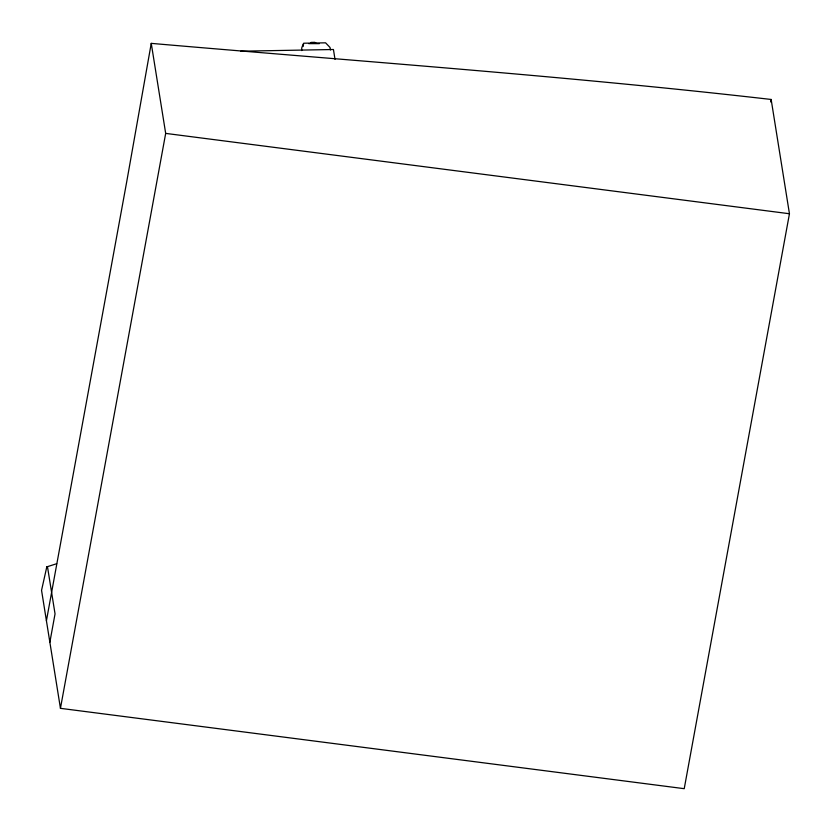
<?xml version="1.0" encoding="UTF-8"?>
<svg xmlns="http://www.w3.org/2000/svg" width="831" height="831" viewBox="0 0 831 831"><rect width="100%" height="100%" fill="white"/><g stroke="black" fill="none" stroke-linecap="round" stroke-linejoin="round"><path stroke-width="1.25" d="M301.705 50.577L301.726 47.98L303.17 43.991M303.149 46.515L303.679 43.222L325.575 42.828L330.021 47.46L330.426 49.995M770.721 101.984L771.147 99.46C564.976 75.808 357.953 61.297 151.252 43.368L126.696 181.875L46.422 620.767M49.86 642.228L55.043 613.891L47.606 567.469L46.796 566.867L41.55 590.342L60.445 708.334L684.225 788.681L789.45 213.744L771.147 99.46M60.445 708.334L165.681 133.396L151.252 43.368M310.638 43.046L310.971 42.423L314.772 42.319L316.081 43.233M46.796 566.867L56.664 563.73M308.654 43.628L319.374 43.648M240.834 51.2L333.439 49.507L335.018 59.396M165.681 133.396L789.45 213.744"/></g></svg>
